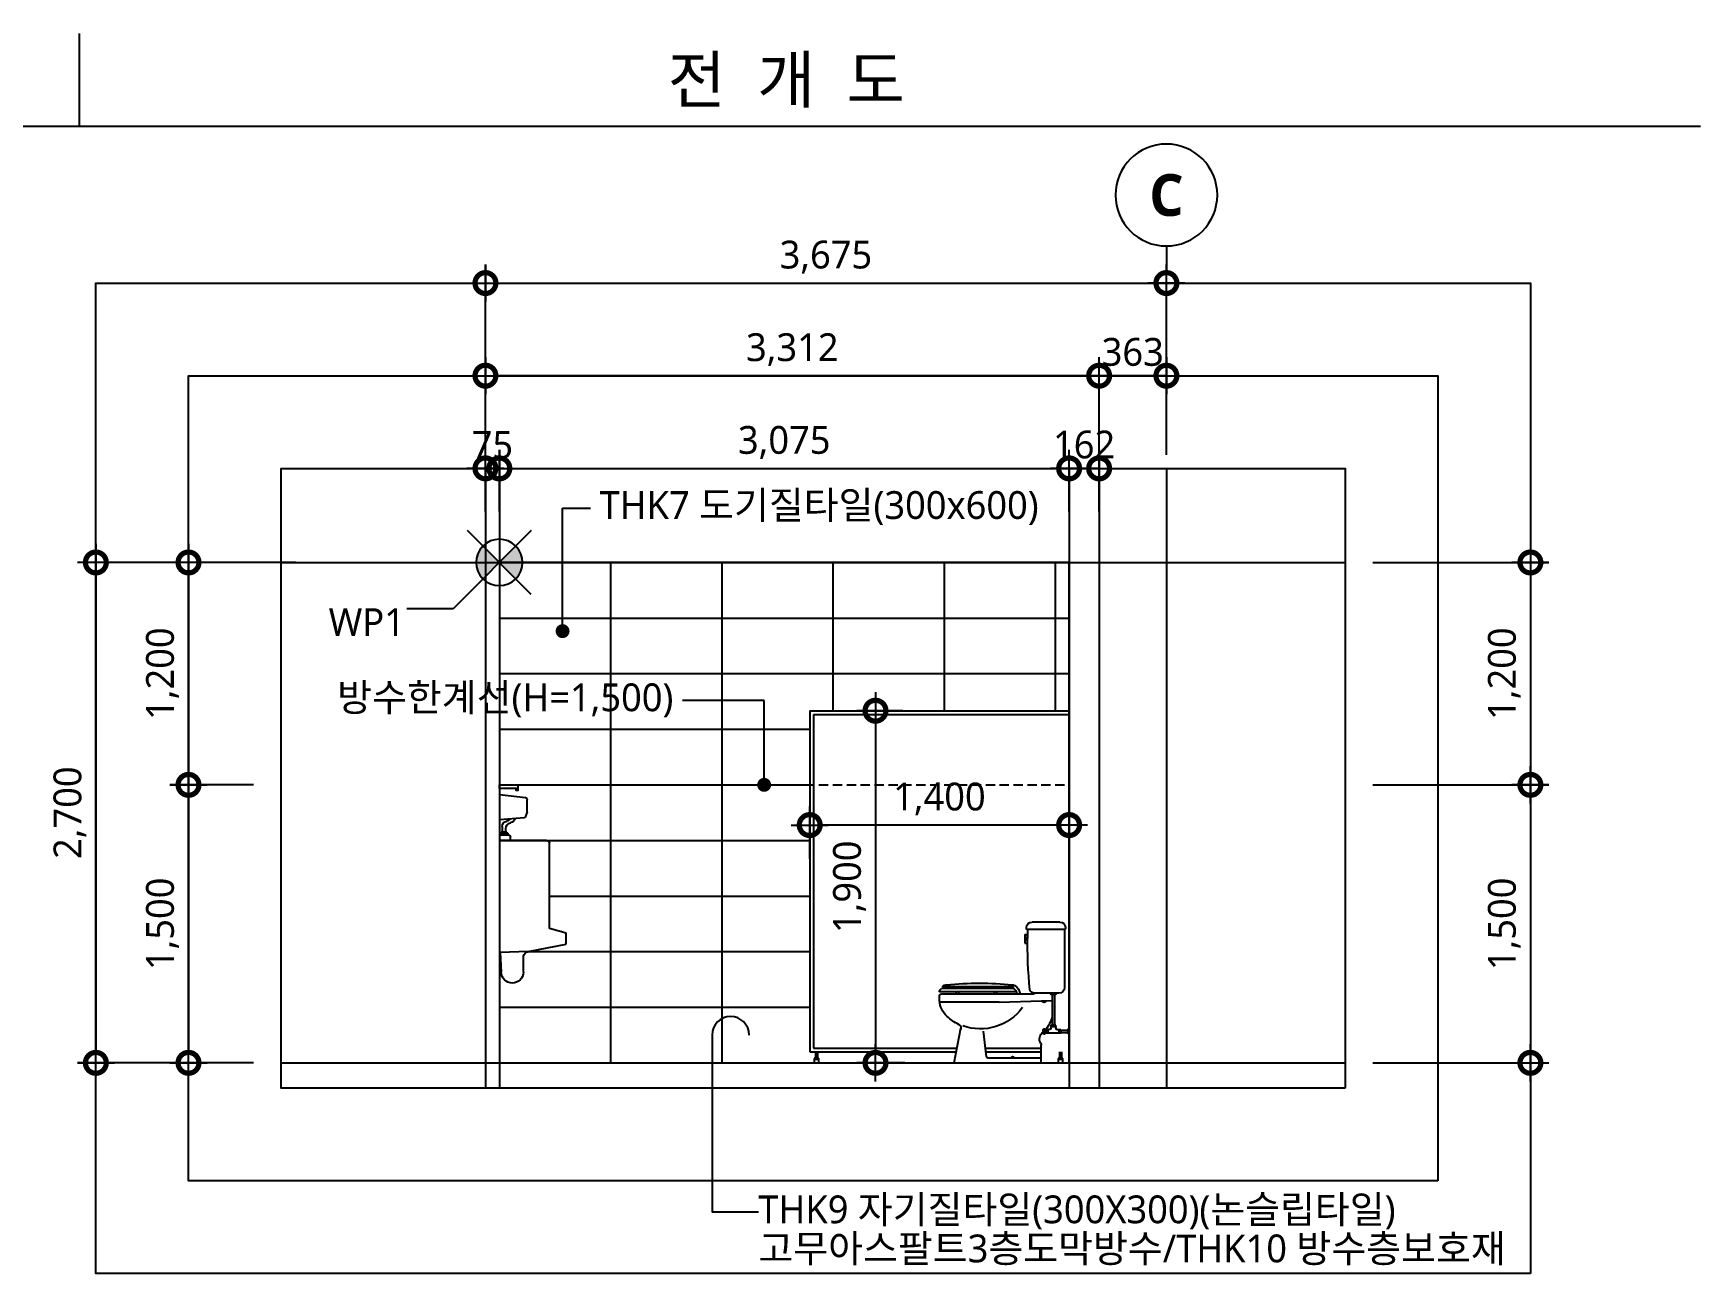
# Model space of a CAD drawing. Header units: millimetres. Extents: x 2213 to 82676, y 1050 to 28650.
# Drawn here: x 69727 to 78725, y 8158 to 14850 of the extents above; entities that cross this region are included whole.
import ezdxf
from ezdxf import colors
from ezdxf.entities.mleader import LeaderData, LeaderLine
from ezdxf.enums import TextEntityAlignment as Align
from ezdxf.math import Vec2, Vec3

# ---------------------------------------------------------------- set-up
doc = ezdxf.new("R2010")
doc.units = ezdxf.units.MM
doc.header["$LTSCALE"] = 200
doc.header["$PDMODE"] = 3
doc.linetypes.add('CEN', pattern=[62, 60, -1, 0, -1])
doc.linetypes.add('HIDDEN', pattern=[0.375, 0.25, -0.125])
doc.layers.get('Defpoints').update_dxf_attribs({"color": 137})
for name, color, linetype in [('01-CEN', 1, 'CEN'), ('01HAT', 8, 'Continuous'), ('01TEX', 3, 'Continuous'), ('01TOILET', 6, 'Continuous'), ('1', 1, 'Continuous'), ('2', 2, 'Continuous'), ('3', 3, 'Continuous'), ('5', 5, 'Continuous'), ('A-09-입면선1', 6, 'Continuous'), ('DIM', 7, 'Continuous'), ('DIM-2', 7, 'Continuous'), ('DIM1', 7, 'Continuous'), ('FUR', 8, 'HIDDEN'), ('SAN', 201, 'Continuous'), ('SYM', 6, 'Continuous'), ('SYM-BUB', 3, 'Continuous'), ('SYM-LEAD', 6, 'Continuous'), ('TEXT', 3, 'Continuous'), ('방수한계선', 4, 'HIDDEN')]:
    doc.layers.add(name, color=color, linetype=linetype)
doc.layers.add('02Waste', color=171, linetype='Continuous', plot=False)
doc.styles.add('HY-M', font='malgun.ttf')
doc.styles.get("Standard").update_dxf_attribs({"font": 'malgun.ttf'})
doc.styles.add('맑은고딕', font='malgun.ttf')
doc.styles.add('맑은고딕B', font='malgunbd.ttf')
doc.styles.add('스타일1', font='malgun.ttf')
doc.linetypes.add('WIREMESH2', pattern='A,5,-0.25,["X",Standard,S=1,R=0,X=-0.32,Y=-0.5],-0.25', length=5.5)
doc.dimstyles.new('CJA-50', dxfattribs={"dimscale": 50, "dimtxt": 3, "dimasz": 1, "dimexe": 2, "dimexo": 3, "dimgap": 1, "dimtad": 1, "dimdec": 0, "dimzin": 1, "dimdsep": 46, "dimlunit": 6, "dimtxsty": '스타일1', "dimblk": 'GAUN-DOT', "dimcen": -2, "dimdle": 2, "dimclrd": 256, "dimclre": 256, "dimclrt": 3, "dimadec": 0, "dimazin": 0, "dimtfac": 1, "dimtdec": 0, "dimtix": 1, "dimtmove": 2, "dimatfit": 3, "dimldrblk": 'DOTSMALL', "dimfxl": 1, "dimtolj": 1, "dimtzin": 1, "dimarcsym": 0})

# ---------------------------------------------------------------- blocks, each defined once
blk = doc.blocks.new('GAUN-DOT')
at = {"linetype": 'ByBlock'}
for p, q in [((0, -2), (0, 2)), ((2, 0), (-2, 0))]:
    blk.add_line(p, q, dxfattribs=at)
at = {"const_width": 2.25}
blk.add_lwpolyline([(0, 0.28125, 1), (0, -0.28125, 1)], format="xyb", close=True, dxfattribs=at)
blk = doc.blocks.new('*D131')
at = {"layer": 'Defpoints', "color": 0, "transparency": 16777216}
for p in [(75841.7, 13502.6), (72166.7, 12426.6), (75841.7, 12426.6)]:
    blk.add_point(p, dxfattribs=at)
at = {"layer": 'DIM', "lineweight": -2, "transparency": 16777216}
for p, q in [((72166.7, 12576.6), (72166.7, 13602.6)), ((75841.7, 12576.6), (75841.7, 13602.6)), ((72216.7, 13502.6), (75791.7, 13502.6))]:
    blk.add_line(p, q, dxfattribs=at)
at = {"layer": 'DIM', "lineweight": -2, "transparency": 16777216, "xscale": 50, "yscale": 50, "zscale": 50, "rotation": 180}
blk.add_blockref('GAUN-DOT', (72166.7, 13502.6), dxfattribs=at)
at = {"layer": 'DIM', "lineweight": -2, "transparency": 16777216, "xscale": 50, "yscale": 50, "zscale": 50}
blk.add_blockref('GAUN-DOT', (75841.7, 13502.6), dxfattribs=at)
at = {"layer": 'DIM', "color": 3, "transparency": 16777216, "insert": (74004.2, 13642.7), "char_height": 150, "attachment_point": 5, "style": '맑은고딕'}
blk.add_mtext('\\A1;3,675', dxfattribs=at)
blk = doc.blocks.new('_DotSmall')
at = {"layer": 'DIM'}
h = blk.add_hatch(color=256, dxfattribs=at)
edge = h.paths.add_edge_path()
edge.add_arc((0, 0), 0.2, 0, 360)
at = {"layer": 'DIM', "linetype": 'ByBlock'}
blk.add_circle((0, 0), 0.2, dxfattribs=at)
blk = doc.blocks.new('*D132')
at = {"layer": 'Defpoints', "color": 0, "transparency": 16777216}
for p in [(75478.7, 13002.6), (75478.7, 12426.6), (75841.7, 12426.6)]:
    blk.add_point(p, dxfattribs=at)
at = {"layer": 'DIM', "lineweight": -2, "transparency": 16777216}
for p, q in [((75478.7, 12576.6), (75478.7, 13102.6)), ((75841.7, 12576.6), (75841.7, 13102.6)), ((75428.7, 13002.6), (75378.7, 13002.6)), ((75841.7, 13002.6), (75478.7, 13002.6)), ((75891.7, 13002.6), (75941.7, 13002.6))]:
    blk.add_line(p, q, dxfattribs=at)
at = {"layer": 'DIM', "lineweight": -2, "transparency": 16777216, "xscale": 50, "yscale": 50, "zscale": 50}
blk.add_blockref('GAUN-DOT', (75478.7, 13002.6), dxfattribs=at)
at = {"layer": 'DIM', "lineweight": -2, "transparency": 16777216, "xscale": 50, "yscale": 50, "zscale": 50, "rotation": 180}
blk.add_blockref('GAUN-DOT', (75841.7, 13002.6), dxfattribs=at)
at = {"layer": 'DIM', "color": 3, "transparency": 16777216, "insert": (75660.2, 13130.1), "char_height": 150, "attachment_point": 5, "style": '맑은고딕'}
blk.add_mtext('\\A1;363', dxfattribs=at)
blk = doc.blocks.new('*D133')
at = {"layer": 'Defpoints', "color": 0, "transparency": 16777216}
for p in [(72166.7, 13002.6), (72166.7, 12426.6), (75478.7, 12426.6)]:
    blk.add_point(p, dxfattribs=at)
at = {"layer": 'DIM', "lineweight": -2, "transparency": 16777216}
for p, q in [((72166.7, 12576.6), (72166.7, 13102.6)), ((75478.7, 12576.6), (75478.7, 13102.6)), ((75428.7, 13002.6), (72216.7, 13002.6))]:
    blk.add_line(p, q, dxfattribs=at)
at = {"layer": 'DIM', "lineweight": -2, "transparency": 16777216, "xscale": 50, "yscale": 50, "zscale": 50, "rotation": 180}
blk.add_blockref('GAUN-DOT', (72166.7, 13002.6), dxfattribs=at)
at = {"layer": 'DIM', "lineweight": -2, "transparency": 16777216, "xscale": 50, "yscale": 50, "zscale": 50}
blk.add_blockref('GAUN-DOT', (75478.7, 13002.6), dxfattribs=at)
at = {"layer": 'DIM', "color": 3, "transparency": 16777216, "insert": (73822.7, 13143.1), "char_height": 150, "attachment_point": 5, "style": '맑은고딕'}
blk.add_mtext('\\A1;3,312', dxfattribs=at)
blk = doc.blocks.new('*D134')
at = {"layer": 'Defpoints', "color": 0, "transparency": 16777216}
for p in [(71293.7, 11995), (70064.2, 9295), (71064.2, 9295)]:
    blk.add_point(p, dxfattribs=at)
at = {"layer": 'DIM', "lineweight": -2, "transparency": 16777216}
for p, q in [((71143.7, 11995), (69964.2, 11995)), ((70064.2, 11945), (70064.2, 9345)), ((70914.2, 9295), (69964.2, 9295))]:
    blk.add_line(p, q, dxfattribs=at)
at = {"layer": 'DIM', "lineweight": -2, "transparency": 16777216, "xscale": 50, "yscale": 50, "zscale": 50}
for p, rotation in [((70064.2, 11995), 90), ((70064.2, 9295), 270)]:
    blk.add_blockref('GAUN-DOT', p, dxfattribs=dict(at, rotation=rotation))
at = {"layer": 'DIM', "color": 3, "transparency": 16777216, "insert": (69924.2, 10645), "char_height": 150, "attachment_point": 5, "rotation": 90, "style": '맑은고딕'}
blk.add_mtext('\\A1;2,700', dxfattribs=at)
blk = doc.blocks.new('*D135')
at = {"layer": 'Defpoints', "color": 0, "transparency": 16777216}
for p in [(71205.6, 11995), (70564.2, 10795), (71064.2, 10795)]:
    blk.add_point(p, dxfattribs=at)
at = {"layer": 'DIM', "lineweight": -2, "transparency": 16777216}
for p, q in [((71055.6, 11995), (70464.2, 11995)), ((70564.2, 11945), (70564.2, 10845)), ((70914.2, 10795), (70464.2, 10795))]:
    blk.add_line(p, q, dxfattribs=at)
at = {"layer": 'DIM', "lineweight": -2, "transparency": 16777216, "xscale": 50, "yscale": 50, "zscale": 50}
for p, rotation in [((70564.2, 11995), 90), ((70564.2, 10795), 270)]:
    blk.add_blockref('GAUN-DOT', p, dxfattribs=dict(at, rotation=rotation))
at = {"layer": 'DIM', "color": 3, "transparency": 16777216, "insert": (70423.7, 11395), "char_height": 150, "attachment_point": 5, "rotation": 90, "style": '맑은고딕'}
blk.add_mtext('\\A1;1,200', dxfattribs=at)
blk = doc.blocks.new('*D136')
at = {"layer": 'Defpoints', "color": 0, "transparency": 16777216}
for p in [(71064.2, 10795), (70564.2, 9295), (71064.2, 9295)]:
    blk.add_point(p, dxfattribs=at)
at = {"layer": 'DIM', "lineweight": -2, "transparency": 16777216}
for p, q in [((70914.2, 10795), (70464.2, 10795)), ((70564.2, 10745), (70564.2, 9345)), ((70914.2, 9295), (70464.2, 9295))]:
    blk.add_line(p, q, dxfattribs=at)
at = {"layer": 'DIM', "lineweight": -2, "transparency": 16777216, "xscale": 50, "yscale": 50, "zscale": 50}
for p, rotation in [((70564.2, 10795), 90), ((70564.2, 9295), 270)]:
    blk.add_blockref('GAUN-DOT', p, dxfattribs=dict(at, rotation=rotation))
at = {"layer": 'DIM', "color": 3, "transparency": 16777216, "insert": (70423.7, 10045), "char_height": 150, "attachment_point": 5, "rotation": 90, "style": '맑은고딕'}
blk.add_mtext('\\A1;1,500', dxfattribs=at)
blk = doc.blocks.new('*D137')
at = {"layer": 'Defpoints', "color": 0, "transparency": 16777216}
for p in [(76806.1, 11995), (76806.1, 10795), (77806.1, 10795)]:
    blk.add_point(p, dxfattribs=at)
at = {"layer": 'DIM', "lineweight": -2, "transparency": 16777216}
for p, q in [((76956.1, 11995), (77906.1, 11995)), ((77806.1, 11945), (77806.1, 10845)), ((76956.1, 10795), (77906.1, 10795))]:
    blk.add_line(p, q, dxfattribs=at)
at = {"layer": 'DIM', "lineweight": -2, "transparency": 16777216, "xscale": 50, "yscale": 50, "zscale": 50}
for p, rotation in [((77806.1, 11995), 90), ((77806.1, 10795), 270)]:
    blk.add_blockref('GAUN-DOT', p, dxfattribs=dict(at, rotation=rotation))
at = {"layer": 'DIM', "color": 3, "transparency": 16777216, "insert": (77665.6, 11395), "char_height": 150, "attachment_point": 5, "rotation": 90, "style": '맑은고딕'}
blk.add_mtext('\\A1;1,200', dxfattribs=at)
blk = doc.blocks.new('*D138')
at = {"layer": 'Defpoints', "color": 0, "transparency": 16777216}
for p in [(76806.1, 10795), (76806.1, 9295), (77806.1, 9295)]:
    blk.add_point(p, dxfattribs=at)
at = {"layer": 'DIM', "lineweight": -2, "transparency": 16777216}
for p, q in [((76956.1, 10795), (77906.1, 10795)), ((77806.1, 10745), (77806.1, 9345)), ((76956.1, 9295), (77906.1, 9295))]:
    blk.add_line(p, q, dxfattribs=at)
at = {"layer": 'DIM', "lineweight": -2, "transparency": 16777216, "xscale": 50, "yscale": 50, "zscale": 50}
for p, rotation in [((77806.1, 10795), 90), ((77806.1, 9295), 270)]:
    blk.add_blockref('GAUN-DOT', p, dxfattribs=dict(at, rotation=rotation))
at = {"layer": 'DIM', "color": 3, "transparency": 16777216, "insert": (77665.6, 10045), "char_height": 150, "attachment_point": 5, "rotation": 90, "style": '맑은고딕'}
blk.add_mtext('\\A1;1,500', dxfattribs=at)
blk = doc.blocks.new('NEW_BUB')
at = {"layer": 'SYM-BUB', "color": 6}
blk.add_line((0, 3), (0, 0), dxfattribs=at)
blk.add_circle((0, 8.5), 5.5, dxfattribs=at)
at = {"layer": 'SYM-BUB', "color": 3, "style": '맑은고딕B'}
blk.add_attdef('X', text='', height=4.5, dxfattribs=at).set_placement((0, 8.5), align=Align.MIDDLE)
blk = doc.blocks.new('*D139')
at = {"layer": 'Defpoints', "color": 0, "transparency": 16777216}
for p in [(75316.7, 12502.6), (72241.7, 12119.6), (75316.7, 12119.6)]:
    blk.add_point(p, dxfattribs=at)
at = {"layer": 'DIM', "lineweight": -2, "transparency": 16777216}
for p, q in [((72241.7, 12269.6), (72241.7, 12602.6)), ((75316.7, 12269.6), (75316.7, 12602.6)), ((72291.7, 12502.6), (75266.7, 12502.6))]:
    blk.add_line(p, q, dxfattribs=at)
at = {"layer": 'DIM', "lineweight": -2, "transparency": 16777216, "xscale": 50, "yscale": 50, "zscale": 50, "rotation": 180}
blk.add_blockref('GAUN-DOT', (72241.7, 12502.6), dxfattribs=at)
at = {"layer": 'DIM', "lineweight": -2, "transparency": 16777216, "xscale": 50, "yscale": 50, "zscale": 50}
blk.add_blockref('GAUN-DOT', (75316.7, 12502.6), dxfattribs=at)
at = {"layer": 'DIM', "color": 3, "transparency": 16777216, "insert": (73779.2, 12642.7), "char_height": 150, "attachment_point": 5, "style": '맑은고딕'}
blk.add_mtext('\\A1;3,075', dxfattribs=at)
blk = doc.blocks.new('*D140')
at = {"layer": 'Defpoints', "color": 0, "transparency": 16777216}
for p in [(72166.7, 12502.6), (72166.7, 12119.6), (72241.7, 12119.6)]:
    blk.add_point(p, dxfattribs=at)
at = {"layer": 'DIM', "lineweight": -2, "transparency": 16777216}
for p, q in [((72166.7, 12269.6), (72166.7, 12602.6)), ((72241.7, 12269.6), (72241.7, 12602.6)), ((72116.7, 12502.6), (72066.7, 12502.6)), ((72241.7, 12502.6), (72166.7, 12502.6)), ((72291.7, 12502.6), (72341.7, 12502.6))]:
    blk.add_line(p, q, dxfattribs=at)
at = {"layer": 'DIM', "lineweight": -2, "transparency": 16777216, "xscale": 50, "yscale": 50, "zscale": 50}
blk.add_blockref('GAUN-DOT', (72166.7, 12502.6), dxfattribs=at)
at = {"layer": 'DIM', "lineweight": -2, "transparency": 16777216, "xscale": 50, "yscale": 50, "zscale": 50, "rotation": 180}
blk.add_blockref('GAUN-DOT', (72241.7, 12502.6), dxfattribs=at)
at = {"layer": 'DIM', "color": 3, "transparency": 16777216, "insert": (72204.2, 12628.9), "char_height": 150, "attachment_point": 5, "style": '맑은고딕'}
blk.add_mtext('\\A1;75', dxfattribs=at)
blk = doc.blocks.new('_DOT')
at = {"color": 0, "linetype": 'ByBlock'}
blk.add_line((-0.5, 0), (-1, 0), dxfattribs=at)
at = {"color": 0, "linetype": 'ByBlock', "const_width": 0.5}
blk.add_lwpolyline([(-0.25, 0, 1), (0.25, 0, 1)], format="xyb", close=True, dxfattribs=at)
blk = doc.blocks.new('WP21')
at = {"layer": 'SYM'}
h = blk.add_hatch(color=6, dxfattribs=at)
edge = h.paths.add_edge_path()
edge.add_ellipse((0, 0), major_axis=(0, 2.5), ratio=1, start_angle=405, end_angle=495)
edge.add_line((-1.77, -1.77), (0, 0))
edge.add_line((0, 0), (-1.77, 1.77))
edge = h.paths.add_edge_path()
edge.add_ellipse((0, 0), major_axis=(0, 2.5), ratio=1, start_angle=225, end_angle=315)
edge.add_line((1.77, 1.77), (0, 0))
edge.add_line((0, 0), (1.77, -1.77))
at = {"layer": 'SYM', "color": 6}
for p, q in [((-3.44, -3.44), (5, 5)), ((5, 5), (10, 5)), ((-3.44, 3.44), (3.44, -3.44))]:
    blk.add_line(p, q, dxfattribs=at)
blk.add_ellipse((0, 0), major_axis=(0, 2.5), ratio=1, start_param=5.497787, end_param=11.780972, dxfattribs=at)
at = {"layer": 'SYM', "color": 3, "linetype": 'WIREMESH2', "style": '스타일1'}
blk.add_attdef('WP', text='', height=3, dxfattribs=at).set_placement((10.55, 5), align=Align.MIDDLE_LEFT)
blk = doc.blocks.new('*D141')
at = {"layer": 'Defpoints', "color": 0, "transparency": 16777216}
for p in [(75316.7, 12502.6), (75316.7, 12119.6), (75478.7, 12119.6)]:
    blk.add_point(p, dxfattribs=at)
at = {"layer": 'DIM', "lineweight": -2, "transparency": 16777216}
for p, q in [((75316.7, 12269.6), (75316.7, 12602.6)), ((75478.7, 12269.6), (75478.7, 12602.6)), ((75266.7, 12502.6), (75216.7, 12502.6)), ((75478.7, 12502.6), (75316.7, 12502.6)), ((75528.7, 12502.6), (75578.7, 12502.6))]:
    blk.add_line(p, q, dxfattribs=at)
at = {"layer": 'DIM', "lineweight": -2, "transparency": 16777216, "xscale": 50, "yscale": 50, "zscale": 50}
blk.add_blockref('GAUN-DOT', (75316.7, 12502.6), dxfattribs=at)
at = {"layer": 'DIM', "lineweight": -2, "transparency": 16777216, "xscale": 50, "yscale": 50, "zscale": 50, "rotation": 180}
blk.add_blockref('GAUN-DOT', (75478.7, 12502.6), dxfattribs=at)
at = {"layer": 'DIM', "color": 3, "transparency": 16777216, "insert": (75397.7, 12630.5), "char_height": 150, "attachment_point": 5, "style": '맑은고딕'}
blk.add_mtext('\\A1;162', dxfattribs=at)
blk = doc.blocks.new('B-401S')
at = {"layer": 'SAN'}
for p, q in [((0, 0), (-141.3, -16)), ((0, 0), (0, -852.5)), ((-150, -94), (-150, -25.9)), ((-149.2, -98), (-139.2, -121)), ((0, -135), (-134.9, -124)), ((-15, -172.5), (-15, -202.5)), ((-270, -722.5), (-270, -262.5)), ((-255, -247.5), (-60, -247.5)), ((-60, -247.5), (-60, -227.5)), ((-60, -247.5), (0, -247.5)), ((-50, -217.5), (-45, -207.5)), ((0, -217.5), (-50, -217.5)), ((-45, -207.5), (-40, -207.5)), ((-40, -202.5), (-35, -202.5)), ((-40, -207.5), (-40, -202.5)), ((-40, -207.5), (-10, -207.5)), ((-35, -202.5), (-35, -182.5)), ((-35, -202.5), (-15, -202.5)), ((-15, -202.5), (-10, -202.5)), ((-10, -202.5), (-10, -207.5)), ((-10, -207.5), (-5, -207.5)), ((-5, -207.5), (0, -217.5)), ((-360, -747.5), (-270, -722.5)), ((-360, -807.5), (-360, -747.5)), ((-155, -847.5), (-360, -807.5)), ((-155, -847.5), (-5, -852.3)), ((-130, -957.5), (-130, -872.5)), ((-5, -852.3), (-10, -957.5)), ((0, -852.5), (-5, -852.3))]:
    blk.add_line(p, q, dxfattribs=at)
for centre, radius, start, end in [((-140, -25.9), 10, 97.53727, 180), ((-140, -94), 10, 180, 203.44655), ((-134.6, -119), 5, 203.44655, 266.4471), ((-54.2, -121.1), 31.9, 192.51187, 259.61114), ((-65.5, -182.5), 30.5, 0, 79.61114), ((-34.5, -112.5), 30.5, 215.33142, 259.61114), ((-45.5, -172.5), 30.5, 0, 79.61114), ((-255, -262.5), 15, 90, 180), ((-50, -227.5), 10, 90, 180), ((-161.1, -878.6), 31.6, 11.04094, 78.95906), ((-70, -957.5), 60, 180, 0)]:
    blk.add_arc(centre, radius, start, end, dxfattribs=at)
blk = doc.blocks.new('A$C42a104b2')
at = {"layer": 'FUR'}
blk.add_blockref('B-401S', (0, 1247), dxfattribs=at)
blk = doc.blocks.new('1-6')
at = {"layer": 'A-09-입면선1'}
for points in [[(0, 1500), (95, 1500), (100, 1495), (100, 1480), (0, 1480)], [(100, 1480), (100, 1470), (90, 1470), (90, 1480)]]:
    blk.add_lwpolyline(points, close=True, dxfattribs=at)
at = {"layer": 'DIM-2', "xscale": -1}
blk.add_blockref('A$C42a104b2', (0, 200.5), dxfattribs=at)
blk = doc.blocks.new('로우탱크-대변기(측면)')
at = {"layer": '01TOILET'}
for p, q in [((-600, 730), (-600, 723)), ((-597, 720), (-393, 720)), ((-595, 720), (-595, 406)), ((-570, 760), (-420, 760)), ((-395, 720), (-395, 670.6)), ((-390, 723), (-390, 730)), ((-380.7, 646), (-395.4, 646)), ((-380.7, 693), (-395, 693)), ((-380.7, 675.3), (-395, 675.3)), ((-380.7, 663.8), (-395, 663.8)), ((-380.7, 693), (-380.7, 646)), ((-565, 376), (-432.1, 376)), ((-548.1, 373.2), (-548.1, 376)), ((-526.8, 368.2), (-543.1, 368.2)), ((-541.6, 368.2), (-541.6, 203.8)), ((-528.4, 368.2), (-528.4, 203.8)), ((-521.8, 376), (-521.8, 373.2)), ((-430, 370), (-430, 371)), ((-430, 370), (72, 370)), ((-335.6, 382.9), (77.1, 382.9)), ((-324, 400.5), (69.2, 400.5)), ((-315.7, 410.6), (59.4, 410.6)), ((-228.5, 410.6), (-228.5, 400.5)), ((-228.5, 382.9), (-228.5, 370)), ((-214.8, 382.9), (-214.8, 370)), ((-214.1, 410.6), (-214.1, 400.5)), ((-22.9, 410.6), (-22.9, 400.5)), ((-22.2, 382.9), (-22.2, 370)), ((-8.5, 410.6), (-8.5, 400.5)), ((-8.5, 382.9), (-8.5, 370)), ((60.7, 413.9), (58.6, 416.5)), ((58.6, 410.6), (59.1, 410.6)), ((80, 336), (80, 362)), ((-242, 328), (-528.4, 336.4)), ((-242, 328), (79.2, 328)), ((-620, 183.1), (-617.9, 183.1)), ((-548.7, 203.8), (-521.4, 203.8)), ((-548.7, 194.8), (-548.7, 203.8)), ((-548.7, 194.8), (-520.9, 194.8)), ((-548.7, 194.8), (-548.7, 184.5)), ((-539.3, 194.8), (-539.3, 203.8)), ((-530.3, 203.8), (-530.3, 194.8)), ((-521.4, 203.8), (-521.4, 194.8)), ((-520.9, 194.8), (-520.9, 184.5)), ((-484.7, 183.3), (-488.1, 183.3)), ((-488.1, 183.3), (-488.1, 155.2)), ((0, 0), (-36.5, 186.9)), ((-617.9, 156.9), (-620, 156.9)), ((-612.9, 178.1), (-612.9, 161.9)), ((-575.7, 176.1), (-612.9, 176.1)), ((-575.7, 164.2), (-612.9, 164.2)), ((-575.7, 179.5), (-575.7, 160.8)), ((-553.7, 179.5), (-575.7, 179.5)), ((-565.1, 174.1), (-575.7, 174.1)), ((-575.7, 166), (-565.1, 166)), ((-575.7, 160.8), (-494, 160.8)), ((-565.1, 179.5), (-565.1, 160.8)), ((-515.9, 179.5), (-494, 179.5)), ((-504.5, 179.5), (-504.5, 160.8)), ((-504.5, 173.7), (-494, 173.7)), ((-504.5, 166), (-494, 166)), ((-494, 179.5), (-494, 160.8)), ((-494, 176.1), (-488.1, 176.1)), ((-494, 164.2), (-488.1, 164.2)), ((-479.8, 179.5), (-488.1, 179.5)), ((-479.7, 173.6), (-488.1, 173.6)), ((-488.1, 165.9), (-479.7, 165.9)), ((-488.1, 160.7), (-479.7, 160.7)), ((-488.1, 155.2), (-484.7, 155.2)), ((-479.7, 160.2), (-479.7, 178.3)), ((-470, 0), (-470, 96.5)), ((-174.2, 32.1), (-158.6, 171.8)), ((-470, 25), (-182.2, 25))]:
    blk.add_line(p, q, dxfattribs=at)
for centre, radius, start, end in [((-570, 730), 30, 90, 180), ((-597, 723), 3, 180, 270), ((-420, 730), 30, 0, 90), ((-393, 723), 3, 270, 0), ((-3746.6, 679.7), 3351.6, 355.11536, 0.15554), ((-565, 406), 30, 180, 270), ((-543.1, 373.2), 5, 180, 270), ((-526.8, 373.2), 5, 270, 0), ((-435, 371), 5, 0, 90), ((-431, 400.6), 24.6, 267.35282, 345.20547), ((-282.2, 360.2), 73.8, 128.28352, 172.38993), ((-282.2, 360.2), 58, 128.28352, 170.29946), ((-323.6, 411.5), 7.94, 313.90533, 122.66171), ((-344.2, 471.6), 58.6, 294.66396, 301.40333), ((-136, -1416.3), 1846.5, 84.47837, 95.52163), ((38.5, 380.5), 41.3, 60.88446, 85.60219), ((59.2, 412.6), 2, 268.79732, 39.23668), ((49, 376.5), 31.4, 16.68511, 49.85055), ((72, 362), 8, 0, 90), ((77.1, 384.9), 2, 270, 16.68511), ((-485, 335.1), 9.38, 178.31897, 358.31897), ((-141.2, 466), 282.7, 216.32699, 289.52213), ((-44.7, 344.6), 125, 311.51092, 356.04668), ((-617.9, 178.1), 5, 0, 90), ((-553.7, 184.5), 5, 270, 0), ((-374.4, 282.4), 156.9, 191.03279, 222.67885), ((-515.9, 184.5), 5, 180, 270), ((-484.7, 178.3), 5, 0, 90), ((-14, 187.7), 22.5, 108.68054, 200), ((-90.4, 369.7), 175, 292.26153, 317.28875), ((-617.9, 161.9), 5, 270, 0), ((-484.7, 160.2), 5, 270, 0), ((-506.1, 128.5), 46, 328.75325, 54.99508), ((-458, 96.5), 12, 136.85825, 180), ((-315, 25), 9.58, 359.99985, 180), ((-182.2, 33), 8, 270, 353.63284)]:
    blk.add_arc(centre, radius, start, end, dxfattribs=at)
blk = doc.blocks.new('*D145')
at = {"layer": 'Defpoints', "color": 0, "transparency": 16777216}
for p in [(73916.7, 10578.1), (73916.7, 10246.7), (75316.7, 10193.6)]:
    blk.add_point(p, dxfattribs=at)
at = {"layer": 'DIM', "lineweight": -2, "transparency": 16777216}
for p, q in [((73916.7, 10396.7), (73916.7, 10678.1)), ((75316.7, 10343.6), (75316.7, 10678.1)), ((75266.7, 10578.1), (73966.7, 10578.1))]:
    blk.add_line(p, q, dxfattribs=at)
at = {"layer": 'DIM', "lineweight": -2, "transparency": 16777216, "xscale": 50, "yscale": 50, "zscale": 50, "rotation": 180}
blk.add_blockref('GAUN-DOT', (73916.7, 10578.1), dxfattribs=at)
at = {"layer": 'DIM', "lineweight": -2, "transparency": 16777216, "xscale": 50, "yscale": 50, "zscale": 50}
blk.add_blockref('GAUN-DOT', (75316.7, 10578.1), dxfattribs=at)
at = {"layer": 'DIM', "color": 3, "transparency": 16777216, "insert": (74616.7, 10718.6), "char_height": 150, "attachment_point": 5, "style": '맑은고딕'}
blk.add_mtext('\\A1;1,400', dxfattribs=at)
blk = doc.blocks.new('*D146')
at = {"layer": 'Defpoints', "color": 0, "transparency": 16777216}
for p in [(74569.5, 11195), (74271.8, 9295), (74579.5, 9295)]:
    blk.add_point(p, dxfattribs=at)
at = {"layer": 'DIM', "lineweight": -2, "transparency": 16777216}
for p, q in [((74419.5, 11195), (74171.8, 11195)), ((74271.8, 11145), (74271.8, 9345)), ((74429.5, 9295), (74171.8, 9295))]:
    blk.add_line(p, q, dxfattribs=at)
at = {"layer": 'DIM', "lineweight": -2, "transparency": 16777216, "xscale": 50, "yscale": 50, "zscale": 50}
for p, rotation in [((74271.8, 11195), 90), ((74271.8, 9295), 270)]:
    blk.add_blockref('GAUN-DOT', p, dxfattribs=dict(at, rotation=rotation))
at = {"layer": 'DIM', "color": 3, "transparency": 16777216, "insert": (74131.3, 10245), "char_height": 150, "attachment_point": 5, "rotation": 90, "style": '맑은고딕'}
blk.add_mtext('\\A1;1,900', dxfattribs=at)

msp = doc.modelspace()

# ---------------------------------------------------------------- linework, layer by layer
at = {"layer": '01-CEN'}
for p, q in [((72166.7, 12502.6), (72166.7, 9157.6)), ((72241.7, 12502.6), (72241.7, 9157.6)), ((75316.7, 12502.6), (75316.7, 9157.6)), ((75478.7, 12502.6), (75478.7, 9157.6)), ((75841.7, 12502.6), (75841.7, 9157.6))]:
    msp.add_line(p, q, dxfattribs=at)
at = {"layer": '01HAT'}
for p, q in [((72841.7, 11995), (72841.7, 9295)), ((73441.7, 11995), (73441.7, 9295)), ((74041.7, 11995), (74041.7, 11195)), ((74641.7, 11995), (74641.7, 11195)), ((75241.7, 11995), (75241.7, 11195)), ((72241.7, 11695), (75316.7, 11695)), ((72241.7, 11395), (75316.7, 11395)), ((72241.7, 11095), (73916.7, 11095)), ((72241.7, 10795), (73916.7, 10795)), ((72241.7, 10495), (73916.7, 10495)), ((72511.7, 10195), (73916.7, 10195)), ((72396.7, 9895), (73916.7, 9895)), ((72241.7, 9595), (73916.7, 9595))]:
    msp.add_line(p, q, dxfattribs=at)
at = {"layer": '01TOILET'}
for p, q in [((73916.7, 11195), (73916.7, 9355)), ((73916.7, 11195), (75316.7, 11195)), ((73916.7, 9355), (74708.4, 9355)), ((74867.7, 9355), (75166.7, 9355))]:
    msp.add_line(p, q, dxfattribs=at)
at = {"layer": '01TOILET', "color": 7}
for p, q in [((73941.1, 9315), (73966.1, 9315)), ((73948.6, 9355), (73948.6, 9323.6)), ((73958.6, 9355), (73958.6, 9323.6)), ((75257.2, 9315), (75282.2, 9315)), ((75264.7, 9355), (75264.7, 9323.6)), ((75274.7, 9355), (75274.7, 9323.6))]:
    msp.add_line(p, q, dxfattribs=at)
for points in [[(73966.1, 9295), (73966.1, 9315), (73958.6, 9323.6), (73948.6, 9323.6), (73941.1, 9315), (73941.1, 9295)], [(75282.2, 9295), (75282.2, 9315), (75274.7, 9323.6), (75264.7, 9323.6), (75257.2, 9315), (75257.2, 9295)]]:
    msp.add_lwpolyline(points, dxfattribs=at)
at = {"layer": '02Waste'}
for points in [[(77806.1, 8157.6), (70064.2, 8157.6), (70064.2, 13502.6), (77806.1, 13502.6)], [(77306.1, 8657.6), (70564.2, 8657.6), (70564.2, 13002.6), (77306.1, 13002.6)]]:
    msp.add_lwpolyline(points, close=True, dxfattribs=at)
msp.add_lwpolyline([(76806.1, 9157.6), (71064.2, 9157.6), (71064.2, 12502.6), (76806.1, 12502.6), (76806.1, 9157.6)], dxfattribs=at)
at = {"layer": '1'}
for p, q in [((71064.2, 11995), (76806.1, 11995)), ((71064.2, 9295), (76806.1, 9295))]:
    msp.add_line(p, q, dxfattribs=at)
at = {"layer": '2'}
msp.add_lwpolyline([(75316.7, 11995), (72241.7, 11995), (72241.7, 9295), (75316.7, 9295)], close=True, dxfattribs=at)
at = {"layer": '3'}
for p, q in [((69974.8, 14850), (69974.8, 14350)), ((59543.4, 14350), (78725, 14350))]:
    msp.add_line(p, q, dxfattribs=at)
at = {"layer": '5'}
for p, q in [((73936.7, 11175), (73936.7, 9375)), ((73936.7, 11175), (75316.7, 11175)), ((73936.7, 9375), (74712.3, 9375)), ((74865.5, 9375), (75166.7, 9375))]:
    msp.add_line(p, q, dxfattribs=at)
at = {"layer": 'SYM-LEAD'}
for points, format in [([(73589.8, 9445, 1), (73389.8, 9445), (73389.8, 8490.8), (73639.8, 8490.8)], "xyb"), ([(73589.8, 9295, 0, 50, 0), (73589.8, 9445, 0, 0, 0), (73589.8, 9386.7, 0, 0, 0)], "xyseb")]:
    msp.add_lwpolyline(points, format=format, dxfattribs=at)
at = {"layer": '방수한계선'}
msp.add_line((72241.7, 10795), (75316.7, 10795), dxfattribs=at)

# ---------------------------------------------------------------- block references
at = {"layer": '01TOILET', "xscale": -1}
msp.add_blockref('로우탱크-대변기(측면)', (74696.7, 9295), dxfattribs=at)
at = {"layer": 'DIM1'}
msp.add_blockref('1-6', (72241.7, 9295), dxfattribs=at)
at = {"layer": 'SYM', "linetype": 'WIREMESH2'}
ref = msp.add_blockref('WP21', (72241.7, 11995), dxfattribs=dict(at, xscale=50.00000000000001, yscale=50.00000000000001, zscale=50.00000000000001, rotation=180))
ref.add_attrib('WP', 'WP1', dxfattribs={"color": 3, "linetype": 'WIREMESH2', "height": 150, "style": '스타일1'}).set_placement((71320.4, 11553.3), align=Align.BOTTOM_LEFT)
at = {"layer": 'SYM-BUB'}
ref = msp.add_blockref('NEW_BUB', (75841.7, 13552.6), dxfattribs=dict(at, xscale=-50.00000000000001, yscale=50.00000000000001, zscale=50.00000000000001))
ref.add_attrib('X', 'C', dxfattribs={"color": 3, "height": 225, "style": '맑은고딕B'}).set_placement((75841.7, 13977.6), align=Align.MIDDLE)

# ---------------------------------------------------------------- texts
at = {"layer": '01TEX', "linetype": 'Continuous', "style": 'HY-M'}
msp.add_text('전  개  도', height=250, rotation=360, dxfattribs=at).set_placement((73790, 14600), align=Align.MIDDLE_CENTER)
at = {"layer": 'TEXT', "color": 3, "style": '스타일1'}
for s, p in [('THK9 자기질타일(300X300)(논슬립타일)', (73639.8, 8504.5)), ('고무아스팔트3층도막방수/THK10 방수층보호재', (73639.8, 8293.7))]:
    msp.add_text(s, height=150, dxfattribs=at).set_placement(p, align=Align.MIDDLE_LEFT)

# ---------------------------------------------------------------- dimensions: what is measured, and where the dimension line sits
at = {"layer": 'DIM'}
for base, p1, p2, angle, picture, middle in [((75841.7, 13502.6), (72166.7, 12426.6), (75841.7, 12426.6), 180, '*D131', (74004.2, 13642.7)), ((72166.7, 13002.6), (75478.7, 12426.6), (72166.7, 12426.6), 180, '*D133', (73822.7, 13143.1)), ((75478.7, 13002.6), (75841.7, 12426.6), (75478.7, 12426.6), 180, '*D132', (75660.2, 13130.1)), ((75316.7, 12502.6), (72241.7, 12119.6), (75316.7, 12119.6), 180, '*D139', (73779.2, 12642.7)), ((70064.2, 9295), (71293.7, 11995), (71064.2, 9295), 270, '*D134', (69924.2, 10645)), ((70564.2, 10795), (71205.6, 11995), (71064.2, 10795), 270, '*D135', (70423.7, 11395)), ((77806.1, 10795), (76806.1, 11995), (76806.1, 10795), 270, '*D137', (77665.6, 11395)), ((74271.8, 9295), (74569.5, 11195), (74579.5, 9295), 90, '*D146', (74131.3, 10245)), ((70564.2, 9295), (71064.2, 10795), (71064.2, 9295), 270, '*D136', (70423.7, 10045)), ((77806.1, 9295), (76806.1, 10795), (76806.1, 9295), 270, '*D138', (77665.6, 10045)), ((73916.7, 10578.1), (75316.7, 10193.6), (73916.7, 10246.7), 180, '*D145', (74616.7, 10718.6))]:
    dim = msp.add_linear_dim(base=base, p1=p1, p2=p2, angle=angle, dimstyle='CJA-50', override={"dimtxsty": '맑은고딕'}, dxfattribs=at)
    dim.commit()
    dim.dimension.update_dxf_attribs({"geometry": picture, "text_midpoint": middle})
for base, p1, p2, picture, middle in [((72166.7, 12502.6), (72241.7, 12119.6), (72166.7, 12119.6), '*D140', (72204.2, 12628.9)), ((75316.7, 12502.6), (75478.7, 12119.6), (75316.7, 12119.6), '*D141', (75397.7, 12630.5))]:
    dim = msp.add_linear_dim(base=base, p1=p1, p2=p2, dimstyle='CJA-50', override={"dimtxsty": '맑은고딕'}, dxfattribs=at)
    dim.commit()
    dim.dimension.update_dxf_attribs({"geometry": picture, "text_midpoint": middle})

# ---------------------------------------------------------------- leaders
at = {"layer": 'TEXT', "color": 3}
ml = msp.add_multileader_mtext('Standard', dxfattribs=at)
ml.set_content('THK7 도기질타일(300x600) ', color=3, style='스타일1')
ml.set_leader_properties(color=6)
ml.set_arrow_properties(name='DOT')
ml.build(insert=Vec2(0, 0))
ml.multileader.update_dxf_attribs({"dogleg_length": 3, "arrow_head_size": 75})
ctx = ml.context
ctx.base_point, ctx.char_height, ctx.arrow_head_size, ctx.landing_gap_size, ctx.plane_origin = Vec3(72733, 12287.8), 150, 75, 50, Vec3(71716.9, 9751.3)
notes = []
notes.append((ctx, [(0, (1, 1, 0), (72583, 12287.8), (1, 0), 150, [(0, [(72583, 11624.4)], 0, [])])]))
ctx.mtext.insert, ctx.mtext.flow_direction = Vec3(72783, 12379.8), 5
ml = msp.add_multileader_mtext('Standard', dxfattribs=at)
ml.set_content('방수한계선(H=1,500)', color=3, style='스타일1')
ml.set_leader_properties(color=6)
ml.set_arrow_properties(name='DOT')
ml.build(insert=Vec2(0, 0))
ml.multileader.update_dxf_attribs({"dogleg_length": 3, "arrow_head_size": 75})
ctx = ml.context
ctx.base_point, ctx.char_height, ctx.arrow_head_size, ctx.landing_gap_size, ctx.plane_origin = Vec3(71195.9, 11250.4), 150, 75, 50, Vec3(74056.8, 9397.6)
ctx.text_align_type = 2
notes.append((ctx, [(0, (1, 1, 0), (73671, 11250.4), (-1, 0), 440.1, [(0, [(73671, 10795)], 0, [])])]))
ctx.mtext.insert, ctx.mtext.alignment, ctx.mtext.flow_direction = Vec3(73180.8, 11342.4), 3, 5
for ctx, leaders in notes:
    for number, flags, end, landing, length, lines in leaders:
        leader = LeaderData()
        leader.index, (leader.has_last_leader_line, leader.has_dogleg_vector, leader.attachment_direction) = number, flags
        leader.last_leader_point, leader.dogleg_vector, leader.dogleg_length = Vec3(end), Vec3(landing), length
        for number, points, colour, breaks in lines:
            line = LeaderLine()
            line.index, line.vertices, line.color, line.breaks = number, Vec3.list(points), colors.encode_raw_color(colour), breaks
            leader.lines.append(line)
        ctx.leaders.append(leader)

doc.saveas('drawing.dxf')
